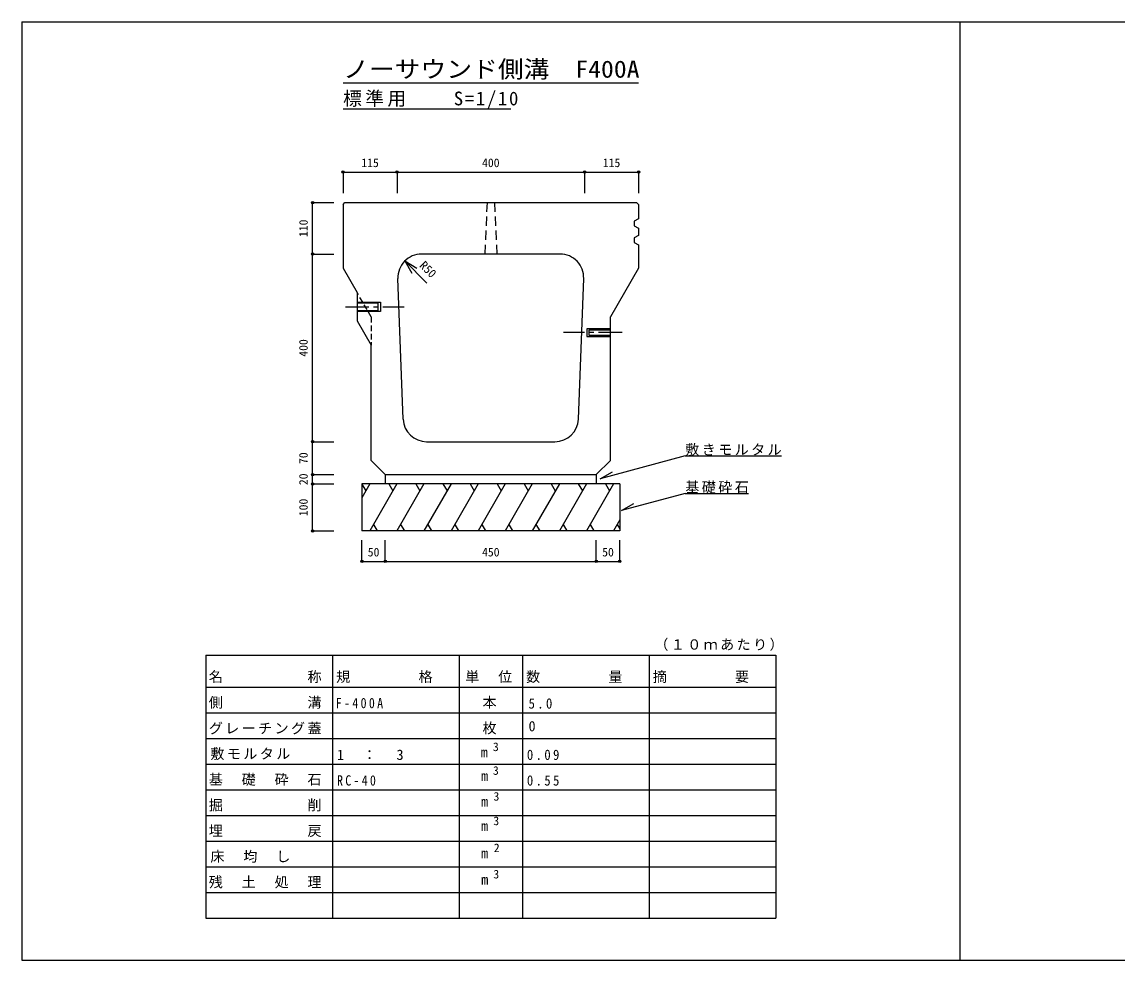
# Model space of a CAD drawing. Units: millimetres at full size, sheet at 1:10. Extents: x -4000 to 2000, y 750 to 2750.
# Drawn here: x -4000 to -1664, y 750 to 2750 of the extents above; entities that cross this region are included whole.
import ezdxf
from ezdxf.enums import TextEntityAlignment as Align

# ---------------------------------------------------------------- set-up
doc = ezdxf.new("R2010")
doc.units = ezdxf.units.MM
doc.header["$LTSCALE"] = 10
doc.header["$PDMODE"] = 32
doc.header["$PDSIZE"] = 5
for name, pattern in [('CHAIN1', [8, 5, -1, 1, -1]), ('DASHED1', [1.8, 1.2, -0.6]), ('DASHED2', [3, 2, -1])]:
    doc.linetypes.add(name, pattern=pattern)
doc.layers.add('0-0_通り芯', color=7, linetype='Continuous')
doc.styles.add('ＭＳ ゴシック', font='')
doc.styles.get('ＭＳ ゴシック').set_extended_font_data('MS Gothic')

msp = doc.modelspace()

# ---------------------------------------------------------------- linework, layer by layer
at = {"layer": '0-0_通り芯', "color": 2}
for p, q in [((-4000, 2750), (-4000, 750)), ((-2000, 2750), (-2000, 750)), ((-4000, 750), (-2000, 750))]:
    msp.add_line(p, q, dxfattribs=at)
at = {"layer": '0-0_通り芯'}
for p, q in [((-3315, 2620), (-2685, 2620)), ((-3315, 2565), (-2957.5, 2565)), ((-2585.22, 1824.78), (-2766.73, 1776.14)), ((-2585.22, 1824.78), (-2380.22, 1824.78)), ((-3225, 1785), (-3225, 1765)), ((-2775, 1785), (-2775, 1765)), ((-2766.73, 1776.14), (-2740.75, 1791.14)), ((-3275, 1765), (-3275, 1665)), ((-2725, 1765), (-3275, 1765)), ((-3258, 1765), (-3275, 1735.55)), ((-3275, 1764.48), (-3266.65, 1750.01)), ((-3200.26, 1765), (-3258, 1665)), ((-3217.57, 1765), (-3208.91, 1750.01)), ((-3142.53, 1765), (-3200.26, 1665)), ((-3159.83, 1765), (-3151.18, 1750.01)), ((-3084.79, 1765), (-3142.53, 1665)), ((-3102.1, 1765), (-3093.44, 1750.01)), ((-3027.06, 1765), (-3084.79, 1665)), ((-3044.36, 1765), (-3035.71, 1750.01)), ((-2969.32, 1765), (-3027.06, 1665)), ((-2986.63, 1765), (-2977.97, 1750.01)), ((-2911.59, 1765), (-2969.32, 1665)), ((-2928.89, 1765), (-2920.24, 1750.01)), ((-2853.85, 1765), (-2911.59, 1665)), ((-2871.16, 1765), (-2862.5, 1750.01)), ((-2796.12, 1765), (-2853.85, 1665)), ((-2813.42, 1765), (-2804.77, 1750.01)), ((-2738.38, 1765), (-2796.12, 1665)), ((-2755.69, 1765), (-2747.03, 1750.01)), ((-2725, 1765), (-2725, 1665)), ((-2585.22, 1744.97), (-2450.22, 1744.97)), ((-2725, 1688.18), (-2738.38, 1665)), ((-2725, 1665), (-3275, 1665)), ((-3250.08, 1678.72), (-3242.16, 1665)), ((-3192.34, 1678.72), (-3184.42, 1665)), ((-3134.61, 1678.72), (-3126.69, 1665)), ((-3076.87, 1678.72), (-3068.95, 1665)), ((-3019.14, 1678.72), (-3011.22, 1665)), ((-2961.4, 1678.72), (-2953.48, 1665)), ((-2903.67, 1678.72), (-2895.75, 1665)), ((-2845.93, 1678.72), (-2838.01, 1665)), ((-2788.2, 1678.72), (-2780.28, 1665)), ((-2730.46, 1678.72), (-2725, 1669.26)), ((-3607.5, 1400), (-2392.5, 1400)), ((-3607.5, 1400), (-3607.5, 1276.88)), ((-3337.5, 1400), (-3337.5, 1276.88)), ((-3067.5, 1400), (-3067.5, 1276.88)), ((-2932.5, 1400), (-2932.5, 1276.88)), ((-2662.5, 1400), (-2662.5, 1276.88)), ((-2392.5, 1400), (-2392.5, 1276.88)), ((-3607.5, 1331.6), (-2392.5, 1331.6)), ((-3607.5, 1276.88), (-2392.5, 1276.88)), ((-3607.5, 1276.88), (-3607.5, 839.12)), ((-3337.5, 1276.88), (-3337.5, 839.12)), ((-3067.5, 1276.88), (-3067.5, 839.12)), ((-2932.5, 1276.88), (-2932.5, 839.12)), ((-2662.5, 1276.88), (-2662.5, 839.12)), ((-2392.5, 1276.88), (-2392.5, 839.12)), ((-3607.5, 1222.16), (-2392.5, 1222.16)), ((-3607.5, 1167.44), (-2392.5, 1167.44)), ((-3607.5, 1112.72), (-2392.5, 1112.72)), ((-3607.5, 1058), (-2392.5, 1058)), ((-3607.5, 1003.28), (-2392.5, 1003.28)), ((-3607.5, 948.56), (-2392.5, 948.56)), ((-3607.5, 893.84), (-2392.5, 893.84)), ((-3607.5, 839.12), (-2392.5, 839.12)), ((-3522, 839.12), (-2613, 839.12))]:
    msp.add_line(p, q, dxfattribs=at)
at = {"layer": '0-0_通り芯', "color": 4}
for p, q in [((-3315, 2430), (-3200, 2430)), ((-3315, 2430), (-3315, 2385)), ((-3200, 2430), (-3200, 2385)), ((-3200, 2430), (-2800, 2430)), ((-2800, 2430), (-2800, 2385)), ((-2800, 2430), (-2685, 2430)), ((-2685, 2430), (-2685, 2385)), ((-3380, 2255), (-3380, 2365)), ((-3380, 2365), (-3335, 2365)), ((-3380, 1855), (-3380, 2255)), ((-3380, 2255), (-3335, 2255)), ((-3183.45, 2240.36), (-3157.46, 2225.36)), ((-3183.45, 2240.36), (-3168.45, 2214.37)), ((-3136.44, 2193.35), (-3183.45, 2240.36)), ((-3380, 1785), (-3380, 1855)), ((-3380, 1855), (-3335, 1855)), ((-3380, 1765), (-3380, 1785)), ((-3380, 1785), (-3335, 1785)), ((-3380, 1665), (-3380, 1765)), ((-3380, 1765), (-3335, 1765)), ((-3380, 1665), (-3335, 1665)), ((-3275, 1600), (-3275, 1645)), ((-3225, 1600), (-3225, 1645)), ((-2775, 1600), (-2775, 1645)), ((-2725, 1600), (-2725, 1645)), ((-3275, 1600), (-3225, 1600)), ((-3225, 1600), (-2775, 1600)), ((-2775, 1600), (-2725, 1600))]:
    msp.add_line(p, q, dxfattribs=at)
at = {"layer": '0-0_通り芯', "color": 3}
for p, q in [((-3315, 2361), (-3311, 2365)), ((-3315, 2361), (-3315, 2225)), ((-3311, 2365), (-2689, 2365)), ((-2689, 2365), (-2685, 2361)), ((-2685, 2361), (-2685, 2330)), ((-2685, 2310), (-2685, 2295)), ((-2685, 2310), (-2685, 2295)), ((-2685, 2275), (-2685, 2225)), ((-2851.91, 2255), (-3148.09, 2255)), ((-3315, 2225), (-3285, 2173.04)), ((-2685, 2225), (-2745, 2121.08)), ((-3186.8, 1903.13), (-3198.05, 2203.13)), ((-2813.2, 1903.13), (-2801.95, 2203.13)), ((-2745, 1815), (-2745, 2121.08)), ((-3255, 1815), (-3255, 2061.08)), ((-3136.84, 1855), (-2863.16, 1855)), ((-3225, 1785), (-3255, 1815)), ((-2745, 1815), (-2775, 1785)), ((-3225, 1785), (-2775, 1785))]:
    msp.add_line(p, q, dxfattribs=at)
at = {"layer": '0-0_通り芯', "color": 3, "linetype": 'DASHED2'}
for p, q in [((-3008, 2365), (-3013, 2255)), ((-2992, 2365), (-2987, 2255))]:
    msp.add_line(p, q, dxfattribs=at)
at = {"layer": '0-0_通り芯', "color": 3, "linetype": 'DASHED1'}
for q in [(-3285, 2173.04), (-3255, 2061.08)]:
    msp.add_line((-3255, 2121.08), q, dxfattribs=at)
at = {"layer": '0-0_通り芯', "linetype": 'CHAIN1'}
for p, q in [((-3310, 2142.68), (-3185, 2142.68)), ((-2720, 2087.68), (-2845, 2087.68))]:
    msp.add_line(p, q, dxfattribs=at)
at = {"layer": '0-0_通り芯', "color": 2}
for points in [[(-4000, 2750), (2000, 2750), (2000, 750)], [(-2000, 750), (0, 750), (2000, 750)]]:
    msp.add_lwpolyline(points, dxfattribs=at)
at = {"layer": '0-0_通り芯', "color": 3}
for points in [[(-2685, 2330), (-2694, 2325), (-2694, 2315), (-2685, 2310)], [(-2685, 2295), (-2694, 2290), (-2694, 2280), (-2685, 2275)], [(-3285, 2173.04), (-3285, 2113.04), (-3255, 2061.08)]]:
    msp.add_lwpolyline(points, dxfattribs=at)
at = {"layer": '0-0_通り芯'}
for points in [[(-3285, 2152.68), (-3235, 2152.68), (-3235, 2132.68), (-3285, 2132.68)], [(-3285, 2134.68), (-3240, 2134.68), (-3240, 2150.68), (-3285, 2150.68)], [(-2745, 2095.68), (-2795, 2095.68), (-2795, 2079.68), (-2745, 2079.68)], [(-2745, 2081.68), (-2790, 2081.68), (-2790, 2093.68), (-2745, 2093.68)], [(-2585.22, 1744.97), (-2721.11, 1708.56), (-2695.13, 1723.56)]]:
    msp.add_lwpolyline(points, dxfattribs=at)
at = {"layer": '0-0_通り芯', "color": 3}
for centre, start, end in [((-3148.09, 2205), 90, 182.14759), ((-2851.91, 2205), 357.85241, 90), ((-3136.84, 1905), 182.14759, 270), ((-2863.16, 1905), 270, 357.85241)]:
    msp.add_arc(centre, 50, start, end, dxfattribs=at)
at = {"layer": '0-0_通り芯', "color": 4}
for p in [(-3315, 2430), (-3200, 2430), (-2800, 2430), (-2685, 2430), (-3380, 2365), (-3380, 2255), (-3380, 1855), (-3380, 1785), (-3380, 1765), (-3380, 1665), (-3275, 1600), (-3225, 1600), (-2775, 1600), (-2725, 1600)]:
    msp.add_point(p, dxfattribs=at)

# ---------------------------------------------------------------- texts
at = {"layer": '0-0_通り芯', "color": 3, "style": 'ＭＳ ゴシック', "width": 1.1}
msp.add_text('ノーサウンド側溝\u3000F400A', height=36.66, dxfattribs=at).set_placement((-3315, 2620), align=Align.BOTTOM_LEFT)
at = {"layer": '0-0_通り芯', "color": 4, "style": 'ＭＳ ゴシック'}
for s, p in [('115', (-3276.25, 2435)), ('400', (-3018.75, 2435)), ('115', (-2761.25, 2435)), ('50', (-3262.5, 1605)), ('450', (-3018.75, 1605)), ('50', (-2762.5, 1605)), ('3', (-2995.48, 1190.06)), ('3', (-2995.48, 1139.44)), ('3', (-2994.31, 1084.38)), ('3', (-2994.58, 1032.12)), ('2', (-2993.68, 974.6)), ('3', (-2994.58, 918.51))]:
    msp.add_text(s, height=18.33, dxfattribs=at).set_placement(p, align=Align.BOTTOM_LEFT)
for s, rotation, p in [('110', 90, (-3385, 2291.25)), ('R50', 315, (-3157.46, 2225.36)), ('400', 90, (-3385, 2036.25)), ('70', 90, (-3385, 1807.5)), ('20', 90, (-3385, 1762.5)), ('100', 90, (-3385, 1696.25))]:
    msp.add_text(s, height=18.33, rotation=rotation, dxfattribs=at).set_placement(p, align=Align.BOTTOM_LEFT)
at = {"layer": '0-0_通り芯', "style": 'ＭＳ ゴシック'}
for s, p in [('0', (-2919.5, 1231.1)), ('m', (-3021.58, 1175.7)), ('m', (-3020.68, 1125.08)), ('m', (-3020.68, 1070.36)), ('m', (-3020.68, 1018.38)), ('m', (-3020.59, 960.24)), ('m', (-3020.41, 904.15))]:
    msp.add_text(s, height=21.99, dxfattribs=at).set_placement(p, align=Align.BOTTOM_LEFT)
at = {"layer": '0-0_通り芯', "attachment_point": 7, "style": 'ＭＳ ゴシック'}
for s, insert, char_height in [('\\T1.18;標準用\u3000\u3000S=1/10', (-3315, 2565), 29.33), ('\\T1.17;敷きモルタル', (-2585.22, 1824.78), 21.99), ('\\T1.17;基礎砕石', (-2585.22, 1744.97), 21.99), ('\\T1.17;（１０ｍあたり）', (-2651.25, 1408.94), 21.99), ('\\T1.17;名\u3000\u3000\u3000\u3000\u3000称', (-3601.5, 1340.54), 21.99), ('\\T1.17;規\u3000\u3000\u3000\u3000格', (-3329.75, 1340.54), 21.99), ('\\T1.17;単\u3000位', (-3054.5, 1340.54), 21.99), ('\\T1.17;数\u3000\u3000\u3000\u3000量', (-2924.75, 1340.54), 21.99), ('\\T1.17;摘\u3000\u3000\u3000\u3000要', (-2654.75, 1340.54), 21.99), ('\\T1.17;側\u3000\u3000\u3000\u3000\u3000溝', (-3601.5, 1285.82), 21.99), ('\\T1.39;\\W0.85;F-400A', (-3330.75, 1286.61), 21.99), ('\\T1.17;\u3000本', (-3052.75, 1285.82), 21.99), ('\\T1.38;\\W0.9;5.0', (-2919.5, 1285.82), 21.99), ('\\T1.17;グレーチング蓋', (-3601.5, 1231.1), 21.99), ('\\T1.17;\u3000枚', (-3052.75, 1231.1), 21.99), ('\\T1.17;敷モルタル', (-3598, 1176.38), 21.99), ('\\T1.21;1\u3000：\u30003', (-3328, 1176.38), 21.99), ('\\T1.38;\\W0.9;0.09', (-2923, 1176.38), 21.99), ('\\T1.17;基\u3000礎\u3000砕\u3000石', (-3601.5, 1121.66), 21.99), ('\\T1.38;\\W0.85;RC-40', (-3328, 1121.66), 21.99), ('\\T1.38;\\W0.9;0.55', (-2923, 1121.66), 21.99), ('\\T1.17;掘\u3000\u3000\u3000\u3000\u3000削', (-3601.5, 1066.94), 21.99), ('\\T1.17;埋\u3000\u3000\u3000\u3000\u3000戻', (-3601.5, 1012.22), 21.99), ('\\T1.17;床\u3000均\u3000し', (-3598, 957.5), 21.99), ('\\T1.17;残\u3000土\u3000処\u3000理', (-3601.5, 902.78), 21.99)]:
    msp.add_mtext(s, dxfattribs=dict(at, insert=insert, char_height=char_height))

doc.saveas('drawing.dxf')
